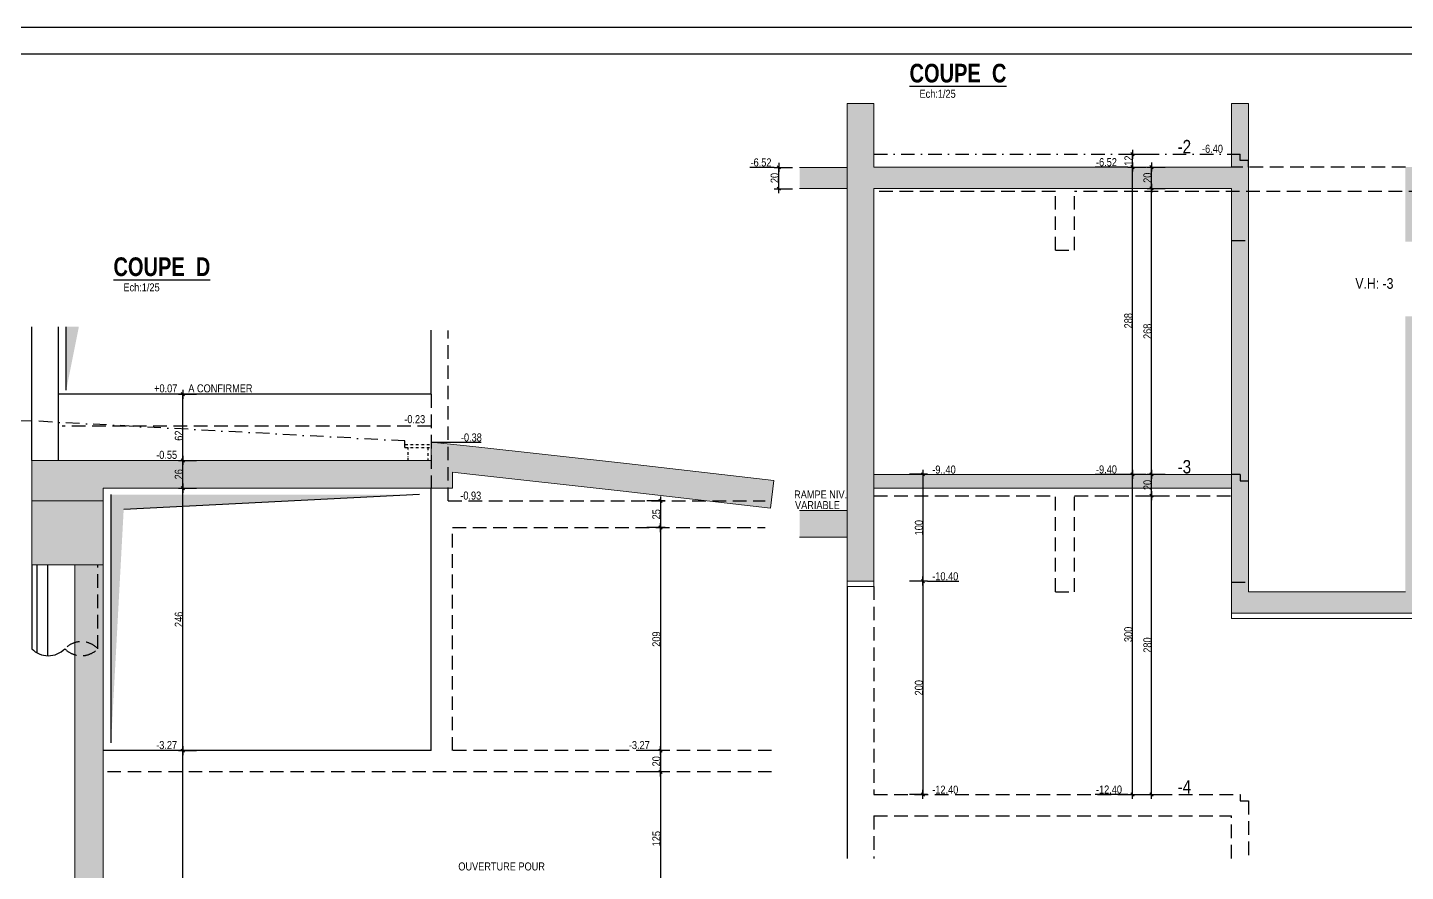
# Model space of a CAD drawing. Header units: metres. Extents: x 21407 to 29089, y -142450 to -138250.
# Drawn here: x 24647 to 27229, y -139832 to -138250 of the extents above; entities that cross this region are included whole.
import ezdxf
from ezdxf.enums import TextEntityAlignment as Align

# ---------------------------------------------------------------- set-up
doc = ezdxf.new("R2010")
doc.units = ezdxf.units.M
doc.header["$PDMODE"] = 65
doc.linetypes.add('CACHEx2', pattern=[19.05, 12.7, -6.35])
doc.linetypes.add('TIRETPTX2', pattern=[50.8, 25.4, -12.7, 0, -12.7])
for name, color, linetype in [('01-Cad  2', 1, 'Continuous'), ('01_cote_gen', 4, 'Continuous'), ('01_isolant ext', 2, 'TIRETPTX2'), ('01_linteaux', 3, 'Continuous'), ('01_murs_coup', 5, 'Continuous'), ('01_poch_BN', 9, 'Continuous'), ('01_poch_murs', 251, 'Continuous'), ('01_texte', 230, 'Continuous'), ('AA_COTES', 2, 'Continuous')]:
    doc.layers.add(name, color=color, linetype=linetype)
doc.styles.add('impact', font='impact.ttf')
doc.styles.add('STYLE2', font='ARIALN.TTF')
doc.dimstyles.new('JB25', dxfattribs={"dimscale": 0.1, "dimtxt": 150, "dimasz": 17, "dimexe": 0.1, "dimexo": 0.1, "dimgap": 0.09, "dimtad": 1, "dimdec": 1, "dimlfac": 0.5, "dimdsep": 46, "dimtxsty": 'STYLE2', "dimblk1": 'BOND_G', "dimblk2": 'BOND_D', "dimsah": 1, "dimcen": 1.5, "dimdle": 0.01, "dimse1": 1, "dimse2": 1, "dimclrd": 4, "dimclre": 2, "dimclrt": 5, "dimadec": 0, "dimazin": 0, "dimtfac": 2.333333, "dimtdec": 1, "dimtix": 1, "dimtmove": 2, "dimatfit": 3, "dimldrblk": 'BOND_G', "dimfxl": 1, "dimtolj": 1, "dimtzin": 0, "dimarcsym": 0})

# ---------------------------------------------------------------- blocks, each defined once
blk = doc.blocks.new('BOND_G')
at = {"layer": 'AA_COTES', "color": 0}
for p, q in [((5, 0), (-5, 0)), ((1.8, 1.8), (-1.8, -1.8)), ((0, -5), (0, 15))]:
    blk.add_line(p, q, dxfattribs=at)
blk = doc.blocks.new('BOND_D')
at = {"layer": 'AA_COTES', "color": 0}
for p, q in [((5, 0), (-5, 0)), ((-1.8, -1.8), (1.8, 1.8)), ((0, 5), (0, -15))]:
    blk.add_line(p, q, dxfattribs=at)
blk = doc.blocks.new('*D14')
at = {"layer": '01_cote_gen', "color": 4, "lineweight": -2, "transparency": 16777216}
blk.add_line((26753.6, -139685.7), (26753.6, -139129.1), dxfattribs=at)
at = {"layer": 'DEFPOINTS', "color": 0, "lineweight": 0, "transparency": 16777216}
for p in [(26753.6, -139127.4), (26793.3, -139127.4), (26793.3, -139687.4)]:
    blk.add_point(p, dxfattribs=at)
at = {"layer": '01_cote_gen', "color": 4, "lineweight": -2, "transparency": 16777216, "xscale": 1.7, "yscale": 1.7, "zscale": 1.7}
for name, p, rotation in [('BOND_D', (26753.6, -139127.4), 90), ('BOND_G', (26753.6, -139687.4), 270)]:
    blk.add_blockref(name, p, dxfattribs=dict(at, rotation=rotation))
at = {"layer": '01_cote_gen', "color": 5, "lineweight": 0, "transparency": 16777216, "insert": (26745.9, -139407.4), "char_height": 15, "attachment_point": 5, "rotation": 90, "style": 'STYLE2'}
blk.add_mtext('\\A1;280', dxfattribs=at)
blk = doc.blocks.new('*D15')
at = {"layer": '01_cote_gen', "color": 4, "lineweight": -2, "transparency": 16777216}
blk.add_line((26753.6, -139125.7), (26753.6, -139089.1), dxfattribs=at)
at = {"layer": 'DEFPOINTS', "color": 0, "lineweight": 0, "transparency": 16777216}
for p in [(26753.6, -139087.4), (26823.3, -139087.4), (26793.3, -139127.4)]:
    blk.add_point(p, dxfattribs=at)
at = {"layer": '01_cote_gen', "color": 4, "lineweight": -2, "transparency": 16777216, "xscale": 1.7, "yscale": 1.7, "zscale": 1.7}
for name, p, rotation in [('BOND_D', (26753.6, -139087.4), 90), ('BOND_G', (26753.6, -139127.4), 270)]:
    blk.add_blockref(name, p, dxfattribs=dict(at, rotation=rotation))
at = {"layer": '01_cote_gen', "color": 5, "lineweight": 0, "transparency": 16777216, "insert": (26745.9, -139107.4), "char_height": 15, "attachment_point": 5, "rotation": 90, "style": 'STYLE2'}
blk.add_mtext('\\A1;20', dxfattribs=at)
blk = doc.blocks.new('*D16')
at = {"layer": '01_cote_gen', "color": 4, "lineweight": -2, "transparency": 16777216}
blk.add_line((26717.7, -139685.7), (26717.7, -139089.1), dxfattribs=at)
at = {"layer": 'DEFPOINTS', "color": 0, "lineweight": 0, "transparency": 16777216}
for p in [(26717.7, -139087.4), (26821.3, -139087.4), (26821.3, -139687.4)]:
    blk.add_point(p, dxfattribs=at)
at = {"layer": '01_cote_gen', "color": 4, "lineweight": -2, "transparency": 16777216, "xscale": 1.7, "yscale": 1.7, "zscale": 1.7}
for name, p, rotation in [('BOND_D', (26717.7, -139087.4), 90), ('BOND_G', (26717.7, -139687.4), 270)]:
    blk.add_blockref(name, p, dxfattribs=dict(at, rotation=rotation))
at = {"layer": '01_cote_gen', "color": 5, "lineweight": 0, "transparency": 16777216, "insert": (26710, -139387.4), "char_height": 15, "attachment_point": 5, "rotation": 90, "style": 'STYLE2'}
blk.add_mtext('\\A1;300', dxfattribs=at)
blk = doc.blocks.new('*D17')
at = {"layer": '01_cote_gen', "color": 4, "lineweight": -2, "transparency": 16777216}
blk.add_line((26753.6, -139085.7), (26753.6, -138553.1), dxfattribs=at)
at = {"layer": 'DEFPOINTS', "color": 0, "lineweight": 0, "transparency": 16777216}
for p in [(26753.6, -138551.4), (26848.3, -138551.4), (26825.3, -139087.4)]:
    blk.add_point(p, dxfattribs=at)
at = {"layer": '01_cote_gen', "color": 4, "lineweight": -2, "transparency": 16777216, "xscale": 1.7, "yscale": 1.7, "zscale": 1.7}
for name, p, rotation in [('BOND_D', (26753.6, -138551.4), 90), ('BOND_G', (26753.6, -139087.4), 270)]:
    blk.add_blockref(name, p, dxfattribs=dict(at, rotation=rotation))
at = {"layer": '01_cote_gen', "color": 5, "lineweight": 0, "transparency": 16777216, "insert": (26745.9, -138819.4), "char_height": 15, "attachment_point": 5, "rotation": 90, "style": 'STYLE2'}
blk.add_mtext('\\A1;268', dxfattribs=at)
blk = doc.blocks.new('*D18')
at = {"layer": '01_cote_gen', "color": 4, "lineweight": -2, "transparency": 16777216}
blk.add_line((26753.6, -138549.7), (26753.6, -138513.2), dxfattribs=at)
at = {"layer": 'DEFPOINTS', "color": 0, "lineweight": 0, "transparency": 16777216}
for p in [(26753.6, -138511.5), (26821.2, -138511.5), (26821.3, -138551.4)]:
    blk.add_point(p, dxfattribs=at)
at = {"layer": '01_cote_gen', "color": 4, "lineweight": -2, "transparency": 16777216, "xscale": 1.7, "yscale": 1.7, "zscale": 1.7}
for name, p, rotation in [('BOND_D', (26753.6, -138511.5), 90), ('BOND_G', (26753.6, -138551.4), 270)]:
    blk.add_blockref(name, p, dxfattribs=dict(at, rotation=rotation))
at = {"layer": '01_cote_gen', "color": 5, "lineweight": 0, "transparency": 16777216, "insert": (26745.9, -138531.5), "char_height": 15, "attachment_point": 5, "rotation": 90, "style": 'STYLE2'}
blk.add_mtext('\\A1;20', dxfattribs=at)
blk = doc.blocks.new('*D19')
at = {"layer": '01_cote_gen', "color": 4, "lineweight": -2, "transparency": 16777216}
blk.add_line((26717.7, -139085.7), (26717.7, -138513.2), dxfattribs=at)
at = {"layer": 'DEFPOINTS', "color": 0, "lineweight": 0, "transparency": 16777216}
for p in [(26717.7, -138511.5), (26833.2, -138511.5), (26793.3, -139087.4)]:
    blk.add_point(p, dxfattribs=at)
at = {"layer": '01_cote_gen', "color": 4, "lineweight": -2, "transparency": 16777216, "xscale": 1.7, "yscale": 1.7, "zscale": 1.7}
for name, p, rotation in [('BOND_D', (26717.7, -138511.5), 90), ('BOND_G', (26717.7, -139087.4), 270)]:
    blk.add_blockref(name, p, dxfattribs=dict(at, rotation=rotation))
at = {"layer": '01_cote_gen', "color": 5, "lineweight": 0, "transparency": 16777216, "insert": (26710, -138799.5), "char_height": 15, "attachment_point": 5, "rotation": 90, "style": 'STYLE2'}
blk.add_mtext('\\A1;288', dxfattribs=at)
blk = doc.blocks.new('*D20')
at = {"layer": '01_cote_gen', "color": 4, "lineweight": -2, "transparency": 16777216}
blk.add_line((26717.7, -138509.8), (26717.7, -138489.1), dxfattribs=at)
at = {"layer": 'DEFPOINTS', "color": 0, "lineweight": 0, "transparency": 16777216}
for p in [(26717.7, -138487.4), (26809.5, -138487.4), (26809.5, -138511.5)]:
    blk.add_point(p, dxfattribs=at)
at = {"layer": '01_cote_gen', "color": 4, "lineweight": -2, "transparency": 16777216, "xscale": 1.7, "yscale": 1.7, "zscale": 1.7}
for name, p, rotation in [('BOND_D', (26717.7, -138487.4), 90), ('BOND_G', (26717.7, -138511.5), 270)]:
    blk.add_blockref(name, p, dxfattribs=dict(at, rotation=rotation))
at = {"layer": '01_cote_gen', "color": 5, "lineweight": 0, "transparency": 16777216, "insert": (26710.2, -138499.5), "char_height": 15, "attachment_point": 5, "rotation": 90, "style": 'STYLE2'}
blk.add_mtext('\\A1;12', dxfattribs=at)
blk = doc.blocks.new('*D27')
at = {"layer": '01_cote_gen', "color": 4, "lineweight": -2, "transparency": 16777216}
blk.add_line((26325.2, -139089.1), (26325.2, -139285.7), dxfattribs=at)
at = {"layer": 'DEFPOINTS', "color": 0, "lineweight": 0, "transparency": 16777216}
for p in [(26280.4, -139087.4), (26233.3, -139287.4), (26325.2, -139287.4)]:
    blk.add_point(p, dxfattribs=at)
at = {"layer": '01_cote_gen', "color": 4, "lineweight": -2, "transparency": 16777216, "xscale": 1.7, "yscale": 1.7, "zscale": 1.7}
for name, p, rotation in [('BOND_G', (26325.2, -139087.4), 90), ('BOND_D', (26325.2, -139287.4), 270)]:
    blk.add_blockref(name, p, dxfattribs=dict(at, rotation=rotation))
at = {"layer": '01_cote_gen', "color": 5, "lineweight": 0, "transparency": 16777216, "insert": (26317.6, -139187.4), "char_height": 15, "attachment_point": 5, "rotation": 90, "style": 'STYLE2'}
blk.add_mtext('\\A1;100', dxfattribs=at)
blk = doc.blocks.new('*D28')
at = {"layer": '01_cote_gen', "color": 4, "lineweight": -2, "transparency": 16777216}
blk.add_line((26325.2, -139289.1), (26325.2, -139685.7), dxfattribs=at)
at = {"layer": 'DEFPOINTS', "color": 0, "lineweight": 0, "transparency": 16777216}
for p in [(26299.7, -139287.4), (26299.7, -139687.4), (26325.2, -139687.4)]:
    blk.add_point(p, dxfattribs=at)
at = {"layer": '01_cote_gen', "color": 4, "lineweight": -2, "transparency": 16777216, "xscale": 1.7, "yscale": 1.7, "zscale": 1.7}
for name, p, rotation in [('BOND_G', (26325.2, -139287.4), 90), ('BOND_D', (26325.2, -139687.4), 270)]:
    blk.add_blockref(name, p, dxfattribs=dict(at, rotation=rotation))
at = {"layer": '01_cote_gen', "color": 5, "lineweight": 0, "transparency": 16777216, "insert": (26317.6, -139487.4), "char_height": 15, "attachment_point": 5, "rotation": 90, "style": 'STYLE2'}
blk.add_mtext('\\A1;200', dxfattribs=at)
blk = doc.blocks.new('*D31')
at = {"layer": '01_cote_gen', "color": 4, "lineweight": -2, "transparency": 16777216}
blk.add_line((26055, -138550.3), (26055, -138513.7), dxfattribs=at)
at = {"layer": 'DEFPOINTS', "color": 0, "lineweight": 0, "transparency": 16777216}
for p in [(26055, -138512), (26284.4, -138512), (26284.4, -138552)]:
    blk.add_point(p, dxfattribs=at)
at = {"layer": '01_cote_gen', "color": 4, "lineweight": -2, "transparency": 16777216, "xscale": 1.7, "yscale": 1.7, "zscale": 1.7}
for name, p, rotation in [('BOND_D', (26055, -138512), 90), ('BOND_G', (26055, -138552), 270)]:
    blk.add_blockref(name, p, dxfattribs=dict(at, rotation=rotation))
at = {"layer": '01_cote_gen', "color": 5, "lineweight": 0, "transparency": 16777216, "insert": (26047.3, -138532), "char_height": 15, "attachment_point": 5, "rotation": 90, "style": 'STYLE2'}
blk.add_mtext('\\A1;20', dxfattribs=at)
blk = doc.blocks.new('*D127')
at = {"layer": '01_cote_gen', "color": 4, "lineweight": -2, "transparency": 16777216}
blk.add_line((25833.3, -139647), (25833.3, -139893.6), dxfattribs=at)
at = {"layer": 'DEFPOINTS', "color": 0, "lineweight": 0, "transparency": 16777216}
for p in [(25830.4, -139645.3), (25830.4, -139895.3), (25833.3, -139895.3)]:
    blk.add_point(p, dxfattribs=at)
at = {"layer": '01_cote_gen', "color": 4, "lineweight": -2, "transparency": 16777216, "xscale": 1.7, "yscale": 1.7, "zscale": 1.7}
for name, p, rotation in [('BOND_G', (25833.3, -139645.3), 90), ('BOND_D', (25833.3, -139895.3), 270)]:
    blk.add_blockref(name, p, dxfattribs=dict(at, rotation=rotation))
at = {"layer": '01_cote_gen', "color": 5, "lineweight": 0, "transparency": 16777216, "insert": (25825.6, -139770.3), "char_height": 15, "attachment_point": 5, "rotation": 90, "style": 'STYLE2'}
blk.add_mtext('\\A1;125', dxfattribs=at)
blk = doc.blocks.new('*D130')
at = {"layer": '01_cote_gen', "color": 4, "lineweight": -2, "transparency": 16777216}
blk.add_line((25833.3, -139607), (25833.3, -139643.6), dxfattribs=at)
at = {"layer": 'DEFPOINTS', "color": 0, "lineweight": 0, "transparency": 16777216}
for p in [(25840.2, -139605.3), (25833.3, -139645.3), (25855.1, -139645.3)]:
    blk.add_point(p, dxfattribs=at)
at = {"layer": '01_cote_gen', "color": 4, "lineweight": -2, "transparency": 16777216, "xscale": 1.7, "yscale": 1.7, "zscale": 1.7}
for name, p, rotation in [('BOND_G', (25833.3, -139605.3), 90), ('BOND_D', (25833.3, -139645.3), 270)]:
    blk.add_blockref(name, p, dxfattribs=dict(at, rotation=rotation))
at = {"layer": '01_cote_gen', "color": 5, "lineweight": 0, "transparency": 16777216, "insert": (25825.6, -139625.3), "char_height": 15, "attachment_point": 5, "rotation": 90, "style": 'STYLE2'}
blk.add_mtext('\\A1;20', dxfattribs=at)
blk = doc.blocks.new('*D131')
at = {"layer": '01_cote_gen', "color": 4, "lineweight": -2, "transparency": 16777216}
blk.add_line((25833.3, -139139), (25833.3, -139185.6), dxfattribs=at)
at = {"layer": 'DEFPOINTS', "color": 0, "lineweight": 0, "transparency": 16777216}
for p in [(25833.3, -139137.3), (25833.3, -139187.3), (25833.3, -139187.3)]:
    blk.add_point(p, dxfattribs=at)
at = {"layer": '01_cote_gen', "color": 4, "lineweight": -2, "transparency": 16777216, "xscale": 1.7, "yscale": 1.7, "zscale": 1.7}
for name, p, rotation in [('BOND_G', (25833.3, -139137.3), 90), ('BOND_D', (25833.3, -139187.3), 270)]:
    blk.add_blockref(name, p, dxfattribs=dict(at, rotation=rotation))
at = {"layer": '01_cote_gen', "color": 5, "lineweight": 0, "transparency": 16777216, "insert": (25825.6, -139162.3), "char_height": 15, "attachment_point": 5, "rotation": 90, "style": 'STYLE2'}
blk.add_mtext('\\A1;25', dxfattribs=at)
blk = doc.blocks.new('*D132')
at = {"layer": '01_cote_gen', "color": 4, "lineweight": -2, "transparency": 16777216}
blk.add_line((25833.3, -139189), (25833.3, -139603.6), dxfattribs=at)
at = {"layer": 'DEFPOINTS', "color": 0, "lineweight": 0, "transparency": 16777216}
for p in [(25866.6, -139187.3), (25833.3, -139605.3), (25866.6, -139605.3)]:
    blk.add_point(p, dxfattribs=at)
at = {"layer": '01_cote_gen', "color": 4, "lineweight": -2, "transparency": 16777216, "xscale": 1.7, "yscale": 1.7, "zscale": 1.7}
for name, p, rotation in [('BOND_G', (25833.3, -139187.3), 90), ('BOND_D', (25833.3, -139605.3), 270)]:
    blk.add_blockref(name, p, dxfattribs=dict(at, rotation=rotation))
at = {"layer": '01_cote_gen', "color": 5, "lineweight": 0, "transparency": 16777216, "insert": (25825.6, -139396.3), "char_height": 15, "attachment_point": 5, "rotation": 90, "style": 'STYLE2'}
blk.add_mtext('\\A1;209', dxfattribs=at)
blk = doc.blocks.new('*D133')
at = {"layer": '01_cote_gen', "color": 4, "lineweight": -2, "transparency": 16777216}
blk.add_line((24938.4, -140293.6), (24938.4, -139607), dxfattribs=at)
at = {"layer": 'DEFPOINTS', "color": 0, "lineweight": 0, "transparency": 16777216}
for p in [(24938.4, -139605.3), (24984.4, -139605.3), (24944.5, -140295.3)]:
    blk.add_point(p, dxfattribs=at)
at = {"layer": '01_cote_gen', "color": 4, "lineweight": -2, "transparency": 16777216, "xscale": 1.7, "yscale": 1.7, "zscale": 1.7}
for name, p, rotation in [('BOND_D', (24938.4, -139605.3), 90), ('BOND_G', (24938.4, -140295.3), 270)]:
    blk.add_blockref(name, p, dxfattribs=dict(at, rotation=rotation))
at = {"layer": '01_cote_gen', "color": 5, "lineweight": 0, "transparency": 16777216, "insert": (24930.7, -139950.3), "char_height": 15, "attachment_point": 5, "rotation": 90, "style": 'STYLE2'}
blk.add_mtext('\\A1;345', dxfattribs=at)
blk = doc.blocks.new('*D134')
at = {"layer": '01_cote_gen', "color": 4, "lineweight": -2, "transparency": 16777216}
blk.add_line((24938.4, -139603.6), (24938.4, -139115), dxfattribs=at)
at = {"layer": 'DEFPOINTS', "color": 0, "lineweight": 0, "transparency": 16777216}
for p in [(24938.4, -139113.3), (25116.3, -139113.3), (25096.3, -139605.3)]:
    blk.add_point(p, dxfattribs=at)
at = {"layer": '01_cote_gen', "color": 4, "lineweight": -2, "transparency": 16777216, "xscale": 1.7, "yscale": 1.7, "zscale": 1.7}
for name, p, rotation in [('BOND_D', (24938.4, -139113.3), 90), ('BOND_G', (24938.4, -139605.3), 270)]:
    blk.add_blockref(name, p, dxfattribs=dict(at, rotation=rotation))
at = {"layer": '01_cote_gen', "color": 5, "lineweight": 0, "transparency": 16777216, "insert": (24930.7, -139359.3), "char_height": 15, "attachment_point": 5, "rotation": 90, "style": 'STYLE2'}
blk.add_mtext('\\A1;246', dxfattribs=at)
blk = doc.blocks.new('*D135')
at = {"layer": '01_cote_gen', "color": 4, "lineweight": -2, "transparency": 16777216}
blk.add_line((24938.4, -139111.6), (24938.4, -139063), dxfattribs=at)
at = {"layer": 'DEFPOINTS', "color": 0, "lineweight": 0, "transparency": 16777216}
for p in [(24938.4, -139061.3), (25027.6, -139061.3), (25027.6, -139113.3)]:
    blk.add_point(p, dxfattribs=at)
at = {"layer": '01_cote_gen', "color": 4, "lineweight": -2, "transparency": 16777216, "xscale": 1.7, "yscale": 1.7, "zscale": 1.7}
for name, p, rotation in [('BOND_D', (24938.4, -139061.3), 90), ('BOND_G', (24938.4, -139113.3), 270)]:
    blk.add_blockref(name, p, dxfattribs=dict(at, rotation=rotation))
at = {"layer": '01_cote_gen', "color": 5, "lineweight": 0, "transparency": 16777216, "insert": (24930.7, -139087.3), "char_height": 15, "attachment_point": 5, "rotation": 90, "style": 'STYLE2'}
blk.add_mtext('\\A1;26', dxfattribs=at)
blk = doc.blocks.new('*D136')
at = {"layer": '01_cote_gen', "color": 4, "lineweight": -2, "transparency": 16777216}
blk.add_line((24938.4, -139059.6), (24938.4, -138939), dxfattribs=at)
at = {"layer": 'DEFPOINTS', "color": 0, "lineweight": 0, "transparency": 16777216}
for p in [(24938.4, -138937.3), (24955.3, -138937.3), (24955.3, -139061.3)]:
    blk.add_point(p, dxfattribs=at)
at = {"layer": '01_cote_gen', "color": 4, "lineweight": -2, "transparency": 16777216, "xscale": 1.7, "yscale": 1.7, "zscale": 1.7}
for name, p, rotation in [('BOND_D', (24938.4, -138937.3), 90), ('BOND_G', (24938.4, -139061.3), 270)]:
    blk.add_blockref(name, p, dxfattribs=dict(at, rotation=rotation))
at = {"layer": '01_cote_gen', "color": 5, "lineweight": 0, "transparency": 16777216, "insert": (24930.7, -139014.9), "char_height": 15, "attachment_point": 5, "rotation": 90, "style": 'STYLE2'}
blk.add_mtext('\\A1;62', dxfattribs=at)

msp = doc.modelspace()

# ---------------------------------------------------------------- hatches: boundary and pattern name
at = {"layer": '01_poch_BN', "lineweight": 0}
h = msp.add_hatch(color=256, dxfattribs=at)
h.dxf.hatch_style = 1
h.paths.add_polyline_path([(26935.32, -138499.41), (26919.32, -138499.42), (26919.32, -138487.42), (26903.32, -138487.42), (26903.32, -138511.42), (26233.32, -138511.42), (26233.32, -138392.22), (26183.32, -138392.22), (26183.32, -139287.42), (26233.32, -139287.42), (26233.32, -138551.42), (26903.32, -138551.42), (26903.32, -139347.42), (27261.32, -139347.42), (27261.32, -138791.42), (27229.32, -138791.42), (27229.32, -139307.42), (26935.32, -139307.42)])
h.paths.add_polyline_path([(26935.32, -138392.22), (26903.32, -138392.22), (26903.32, -138487.42), (26919.32, -138487.42), (26919.32, -138499.42), (26935.32, -138499.41)], flags=17)
h.paths.add_polyline_path([(26183.32, -138512.01), (26093.98, -138512.01), (26093.98, -138551.42), (26183.32, -138551.42)])
h.paths.add_polyline_path([(26183.32, -139155.42), (26093.98, -139155.42), (26093.98, -139205.42), (26183.32, -139205.42)])
h.paths.add_polyline_path([(26903.32, -139087.42), (26233.32, -139087.42), (26233.32, -139113.42), (26903.32, -139113.42)], flags=17)
h.paths.add_polyline_path([(27415.32, -139087.42), (27261.32, -139087.42), (27261.32, -139113.42), (27415.32, -139113.42)])
h.paths.add_polyline_path([(27335.32, -138511.42), (27229.32, -138511.42), (27229.32, -138651.42), (27335.32, -138651.42), (27335.32, -138639.69), (27415.32, -138639.69), (27415.32, -138587.42), (27335.32, -138587.42)])
h.paths.add_polyline_path([(27341.32, -138392.57), (27305.32, -138392.57), (27305.32, -138511.42), (27335.32, -138511.42), (27341.32, -138511.42)])
h.paths.add_polyline_path([(27711.32, -138587.42), (27415.32, -138587.42), (27415.32, -138639.69), (27711.32, -138639.69)])
h.paths.add_polyline_path([(28443.32, -138587.42), (27711.32, -138587.42), (27711.32, -138639.69), (28443.32, -138639.69), (28931.32, -138689.29), (28931.32, -138637.02)])
h.paths.add_polyline_path([(29018.54, -138645.88), (28931.32, -138637.02), (28931.32, -138689.29), (29018.54, -138698.15)])
h.paths.add_polyline_path([(28931.32, -139087.42), (27711.32, -139087.42), (27711.32, -139113.42), (28931.32, -139113.42)])
h.paths.add_polyline_path([(27711.32, -139087.42), (27415.32, -139087.42), (27415.32, -139113.42), (27711.32, -139113.42)])
h.paths.add_polyline_path([(29018.54, -139087.42), (28931.32, -139087.42), (28931.32, -139113.42), (29018.54, -139113.42)])
h = msp.add_hatch(color=256, dxfattribs=at)
h.dxf.hatch_style = 1
h.paths.add_polyline_path([(25435.52, -139030.51), (25403.52, -139027.31), (25403.52, -139113.31), (25435.52, -139113.31)])
h.paths.add_polyline_path([(25481.53, -139035.11), (25435.52, -139030.51), (25435.52, -139113.31), (25443.52, -139113.31), (25443.52, -139083.57), (25476.08, -139086.83), (25763.67, -139118.78), (26039.55, -139150.77), (26045.53, -139099.11), (25769.53, -139067.11)])
h.paths.add_polyline_path([(25403.52, -139061.31), (24655.02, -139061.31), (24655.02, -139137.31), (24789.02, -139137.31), (24789.02, -139113.31), (25403.52, -139113.31)])
h.paths.add_polyline_path([(24946.26, -139100.45), (24946.26, -139073.84), (24915.04, -139073.84), (24915.04, -139100.45)], flags=24)
h = msp.add_hatch(color=256, dxfattribs=at)
h.dxf.hatch_style = 1
h.paths.add_polyline_path([(24789.02, -139137.31), (24655.02, -139137.31), (24655.02, -139257.31), (24789.02, -139257.31)])
h = msp.add_hatch(color=256, dxfattribs=at)
h.dxf.hatch_style = 1
h.paths.add_polyline_path([(27781.52, -139932.07), (27741.52, -139932.07), (27741.52, -140255.31), (27781.52, -140255.31)])
h.paths.add_polyline_path([(24789.02, -139257.31), (24736.02, -139257.31), (24736.02, -141091.31), (24789.02, -141091.31)])
h.paths.add_polyline_path([(27207.02, -140831.31), (24789.02, -140831.31), (24789.02, -140857.31), (27207.02, -140857.31)])
h.paths.add_polyline_path([(27525.41, -140383.31), (27525.41, -140331.31), (26968.03, -140331.31), (26821.51, -140306.08), (26573.02, -140271.31), (26313.02, -140239.31), (26043.02, -140207.31), (25767.02, -140175.31), (25479.02, -140143.31), (25159.02, -140111.31), (24789.02, -140079.31), (24789.02, -140131.51), (25154.19, -140163.09), (25473.56, -140195.02), (25761.15, -140226.98), (26036.96, -140258.96), (26306.78, -140284.94), (26566.54, -140322.91), (26814.78, -140354.68), (26963.06, -140383.31)])
h.paths.add_polyline_path([(27741.52, -140331.31), (27741.52, -140383.31), (27741.52, -140395.31), (27841.52, -140395.31), (27841.52, -140301.31), (27900.03, -140301.31), (27900.03, -140255.31), (27741.52, -140255.31)])

# ---------------------------------------------------------------- linework, layer by layer
at = {"layer": '01-Cad  2'}
for p, q in [((29088.6, -138249.98), (21407.31, -138249.98)), ((29038.6, -138299.98), (21457.31, -138299.98))]:
    msp.add_line(p, q, dxfattribs=at)
at = {"layer": '01_isolant ext'}
for p, q in [((26233.32, -138487.42), (26919.32, -138487.42)), ((26919.32, -138499.42), (26919.32, -138487.42)), ((26935.32, -138499.41), (26919.32, -138499.42)), ((26935.32, -138511.43), (26935.32, -138499.41)), ((25354.52, -139024.69), (24655.02, -138987.31))]:
    msp.add_line(p, q, dxfattribs=at)
at = {"layer": '01_isolant ext', "ltscale": 0.2}
for p, q in [((25354.52, -139031.31), (25403.52, -139031.31)), ((25354.52, -139037.31), (25403.52, -139037.31)), ((25360.52, -139061.31), (25360.52, -139037.31)), ((25397.52, -139037.31), (25397.52, -139061.31))]:
    msp.add_line(p, q, dxfattribs=at)
at = {"layer": '01_linteaux', "linetype": 'CACHEx2', "ltscale": 2}
for p, q in [((27229.32, -138511.42), (26903.32, -138511.42)), ((26573.32, -138557.42), (26233.32, -138557.42)), ((26573.32, -138667.42), (26573.32, -138557.42)), ((26609.32, -138667.42), (26609.32, -138557.42)), ((27261.32, -138557.42), (26609.32, -138557.42)), ((26903.32, -138649.42), (26935.32, -138649.42)), ((26573.32, -138667.42), (26609.32, -138667.42)), ((25435.52, -139137.31), (25435.52, -138817.73)), ((25403.52, -138937.31), (25403.52, -139113.31)), ((25403.52, -138997.31), (24712.13, -138997.31)), ((25354.52, -139037.31), (25354.52, -139024.69)), ((26919.32, -139087.42), (26903.32, -139087.42)), ((26919.32, -139087.42), (26919.32, -139099.42)), ((26919.32, -139099.42), (26935.32, -139099.42)), ((25435.52, -139137.31), (26029.58, -139137.31)), ((26233.32, -139127.42), (26573.32, -139127.42)), ((26573.32, -139307.42), (26573.32, -139127.42)), ((26609.32, -139127.42), (26903.32, -139127.42)), ((26609.32, -139307.42), (26609.32, -139127.42)), ((25443.52, -139605.31), (25443.52, -139187.31)), ((25443.52, -139187.31), (26029.58, -139187.31)), ((24779.02, -139414.27), (24779.02, -139257.31)), ((26233.32, -139297.42), (26233.32, -139687.42)), ((26903.32, -139289.42), (26935.32, -139289.42)), ((26573.32, -139307.42), (26609.32, -139307.42)), ((26041.51, -139605.31), (25443.52, -139605.31)), ((26041.51, -139645.31), (24789.02, -139645.31)), ((26233.32, -139687.42), (26919.32, -139687.42)), ((26919.32, -139687.42), (26919.32, -139699.42)), ((26919.32, -139699.42), (26935.32, -139699.42)), ((26935.32, -139699.42), (26935.32, -139807.44)), ((26233.32, -139727.42), (26903.32, -139727.42)), ((26233.32, -139727.42), (26233.32, -139807.74)), ((26903.32, -139807.44), (26903.32, -139727.42))]:
    msp.add_line(p, q, dxfattribs=at)
at = {"layer": '01_linteaux'}
for p, q in [((24655.02, -139061.31), (24655.02, -138810.87)), ((24705.02, -139061.31), (24705.02, -138810.87)), ((25403.52, -138937.31), (25403.52, -138817.12)), ((25403.52, -138937.31), (24705.02, -138937.31)), ((25403.52, -139605.31), (25403.52, -139113.31)), ((24655.02, -139257.31), (24655.02, -139414.27)), ((26183.32, -139297.42), (26183.32, -139807.74)), ((25403.52, -139605.31), (24789.02, -139605.31))]:
    msp.add_line(p, q, dxfattribs=at)
at = {"layer": '01_linteaux', "linetype": 'CACHEx2', "ltscale": 2}
for centre, start, end in [((24748.02, -139444.41), 44.19387, 135.80613), ((24748.02, -139384.13), 224.19387, 315.80613)]:
    msp.add_arc(centre, 43.24, start, end, dxfattribs=at)
at = {"layer": '01_linteaux'}
msp.add_arc((24686.02, -139384.13), 43.24, 224.19387, 315.80613, dxfattribs=at)
at = {"layer": '01_murs_coup', "linetype": 'Continuous', "lineweight": 5}
for p, q in [((26183.32, -139297.42), (26183.32, -138392.22)), ((26233.32, -138511.97), (26233.32, -138392.22)), ((26903.32, -138511.42), (26903.32, -138392.22)), ((26935.32, -139307.42), (26935.32, -138392.22)), ((26183.32, -138512.01), (26093.98, -138512.01)), ((26903.32, -138511.42), (26233.32, -138511.42)), ((26093.98, -138551.42), (26183.32, -138551.42)), ((26233.32, -139297.42), (26233.32, -138551.42)), ((26903.32, -138551.42), (26233.32, -138551.42)), ((26903.32, -139357.42), (26903.32, -138551.42)), ((24655.02, -138987.31), (24590.3, -138987.31)), ((25481.53, -139035.11), (25403.52, -139027.31)), ((25403.52, -139027.31), (25403.52, -139061.31)), ((25769.53, -139067.11), (25481.53, -139035.11)), ((24655.02, -139061.31), (24655.02, -139137.31)), ((25403.52, -139061.31), (24655.02, -139061.31)), ((26045.53, -139099.11), (25769.53, -139067.11)), ((25476.08, -139086.83), (25443.52, -139083.57)), ((25443.52, -139113.31), (25443.52, -139083.57)), ((25763.67, -139118.78), (25476.08, -139086.83)), ((26233.32, -139087.42), (26903.32, -139087.42)), ((25443.52, -139113.31), (24789.02, -139113.31)), ((24789.02, -139137.31), (24789.02, -139113.31)), ((26039.55, -139150.77), (25763.67, -139118.78)), ((26233.32, -139113.42), (26903.32, -139113.42)), ((24789.02, -139137.31), (24655.02, -139137.31)), ((24655.02, -139257.31), (24655.02, -139137.31)), ((24789.02, -141091.31), (24789.02, -139137.31)), ((26183.32, -139155.42), (26093.98, -139155.42)), ((26183.32, -139205.42), (26093.98, -139205.42)), ((24789.02, -139257.31), (24655.02, -139257.31)), ((24736.02, -141091.31), (24736.02, -139257.31)), ((26183.32, -139287.42), (26233.32, -139287.42)), ((26183.32, -139297.42), (26233.32, -139297.42)), ((26935.32, -139307.42), (27229.32, -139307.42)), ((27261.32, -139347.42), (26903.32, -139347.42)), ((27261.32, -139357.42), (26903.32, -139357.42))]:
    msp.add_line(p, q, dxfattribs=at)
at = {"layer": '01_poch_BN', "lineweight": 0}
for p, q in [((26183.32, -138392.22), (26233.32, -138392.22)), ((26903.32, -138392.22), (26935.32, -138392.22)), ((26045.53, -139099.11), (26039.55, -139150.77))]:
    msp.add_line(p, q, dxfattribs=at)
at = {"layer": '01_poch_murs', "ltscale": 3}
for p, q in [((24719.72, -138929.49), (24719.72, -138810.66)), ((24803.72, -139590.96), (24803.72, -139125.42)), ((25381.45, -139125.42), (24827.37, -139153.27))]:
    msp.add_line(p, q, dxfattribs=at)
at = {"layer": '01_poch_murs'}
for p, q in [((24665.02, -139421.92), (24665.02, -139257.31)), ((24685.02, -139427.36), (24685.02, -139257.31))]:
    msp.add_line(p, q, dxfattribs=at)
at = {"layer": '01_poch_murs', "ltscale": 3}
for points in [[(24719.72, -138929.49), (24719.72, -138810.66), (24743.37, -138810.62)], [(24803.72, -139590.96), (24803.72, -139125.42), (24827.37, -139153.27)], [(24803.72, -139125.42), (25381.45, -139125.42), (24827.37, -139153.27)]]:
    msp.add_solid(points, dxfattribs=at)
at = {"layer": '01_texte'}
for p, q in [((26046.5, -138512.01), (26000.87, -138512.01)), ((26709.21, -138511.52), (26647.64, -138511.52)), ((25403.52, -139027.31), (25497.4, -139027.31)), ((26709.21, -139087.42), (26647.64, -139087.42)), ((26333.72, -139287.42), (26392.64, -139287.42)), ((26709.21, -139687.42), (26647.64, -139687.42))]:
    msp.add_line(p, q, dxfattribs=at)

# ---------------------------------------------------------------- texts
at = {"layer": '01_texte', "style": 'impact'}
for s, p in [('%%UCOUPE  C', (26390.79, -138363.4)), ('%%UCOUPE  D', (24898.95, -138726.24))]:
    msp.add_text(s, height=35, rotation=0, dxfattribs=at).set_placement(p, align=Align.BOTTOM_CENTER)
at = {"layer": '01_texte', "style": 'STYLE2'}
for s, height, p in [('Ech:1/25', 15, (26318.73, -138381.6)), ('-2', 25, (26802.25, -138485.67)), ('-6.40', 15, (26848.15, -138484.69)), ('-6.52', 15, (26002.06, -138510.25)), ('-6.52', 15, (26649.45, -138509.76)), ('Ech:1/25', 15, (24826.9, -138744.44)), ('V.H: -3', 20, (27135.5, -138739.66)), ('+0.07', 15, (24884.37, -138933.75)), ('A CONFIRMER', 15, (24948.49, -138933.75)), ('-0.23', 15, (25353.17, -138991.5)), ('-0.38', 15, (25459.34, -139025.74)), ('-0.55', 15, (24888.29, -139058.35)), ('-9..40', 15, (26342.6, -139085.98)), ('-9.40', 15, (26649.45, -139085.67)), ('-3', 25, (26802.25, -139085.67)), ('-0.93', 15, (25458.15, -139134.72)), ('RAMPE NIV.  ', 15, (26083.74, -139132.69)), ('  VARIABLE', 15, (26075.88, -139152.6)), ('-10.40', 15, (26342.6, -139285.98)), ('-3.27', 15, (24888.29, -139602.35)), ('-3.27', 15, (25774.07, -139602.36)), ('-4', 25, (26802.25, -139685.67)), ('-12.40', 15, (26342.6, -139685.98)), ('-12.40', 15, (26649.45, -139685.67)), ('OUVERTURE POUR', 15, (25454.46, -139829.83))]:
    msp.add_text(s, height=height, dxfattribs=at).set_placement(p)

# ---------------------------------------------------------------- dimensions: what is measured, and where the dimension line sits
at = {"layer": '01_cote_gen', "lineweight": 0}
for base, p1, p2, picture, middle in [((26055, -138512.01), (26284.36, -138552), (26284.36, -138512.01), '*D31', (26047.34, -138532)), ((26717.71, -138511.5), (26793.29, -139087.42), (26833.21, -138511.5), '*D19', (26710.05, -138799.46)), ((26717.7127, -138487.422), (26809.4639, -138511.5202), (26809.4639, -138487.422), '*D20', (26710.173, -138499.4711)), ((26753.56, -138511.51), (26821.27, -138551.42), (26821.24, -138511.51), '*D18', (26745.89, -138531.47)), ((26753.56, -138551.42), (26825.26, -139087.42), (26848.31, -138551.42), '*D17', (26745.89, -138819.42)), ((24938.4, -139061.31), (25027.63, -139113.31), (25027.63, -139061.31), '*D135', (24930.73, -139087.31)), ((26325.22, -139287.42), (26280.42, -139087.42), (26233.32, -139287.42), '*D27', (26317.56, -139187.42)), ((26717.71, -139087.42), (26821.27, -139687.42), (26821.27, -139087.42), '*D16', (26710.05, -139387.42)), ((26753.56, -139087.42), (26793.29, -139127.42), (26823.26, -139087.42), '*D15', (26745.89, -139107.42)), ((24938.4, -139113.31), (25096.27, -139605.31), (25116.27, -139113.31), '*D134', (24930.73, -139359.31)), ((26753.56, -139127.42), (26793.29, -139687.42), (26793.29, -139127.42), '*D14', (26745.89, -139407.42)), ((25833.3, -139187.31), (25833.3, -139137.31), (25833.3, -139187.31), '*D131', (25825.63, -139162.31)), ((25833.3, -139605.31), (25866.63, -139187.31), (25866.63, -139605.31), '*D132', (25825.63, -139396.31)), ((26325.22, -139687.42), (26299.72, -139287.42), (26299.72, -139687.42), '*D28', (26317.56, -139487.42)), ((24938.4, -139605.31), (24944.53, -140295.31), (24984.38, -139605.31), '*D133', (24930.73, -139950.31)), ((25833.3, -139645.31), (25840.19, -139605.31), (25855.13, -139645.31), '*D130', (25825.63, -139625.31)), ((25833.3, -139895.31), (25830.36, -139645.31), (25830.36, -139895.31), '*D127', (25825.63, -139770.31))]:
    dim = msp.add_linear_dim(base=base, p1=p1, p2=p2, angle=90, dimstyle='JB25', dxfattribs=at)
    dim.commit()
    dim.dimension.update_dxf_attribs({"geometry": picture, "text_midpoint": middle})
dim = msp.add_linear_dim(base=(24938.4, -138937.31), p1=(24955.31, -139061.31), p2=(24955.31, -138937.31), angle=90, dimstyle='JB25', dxfattribs=at)
dim.commit()
dim.dimension.update_dxf_attribs({"geometry": '*D136', "text_midpoint": (24930.73, -139014.89), "dimtype": 160})

doc.saveas('drawing.dxf')
